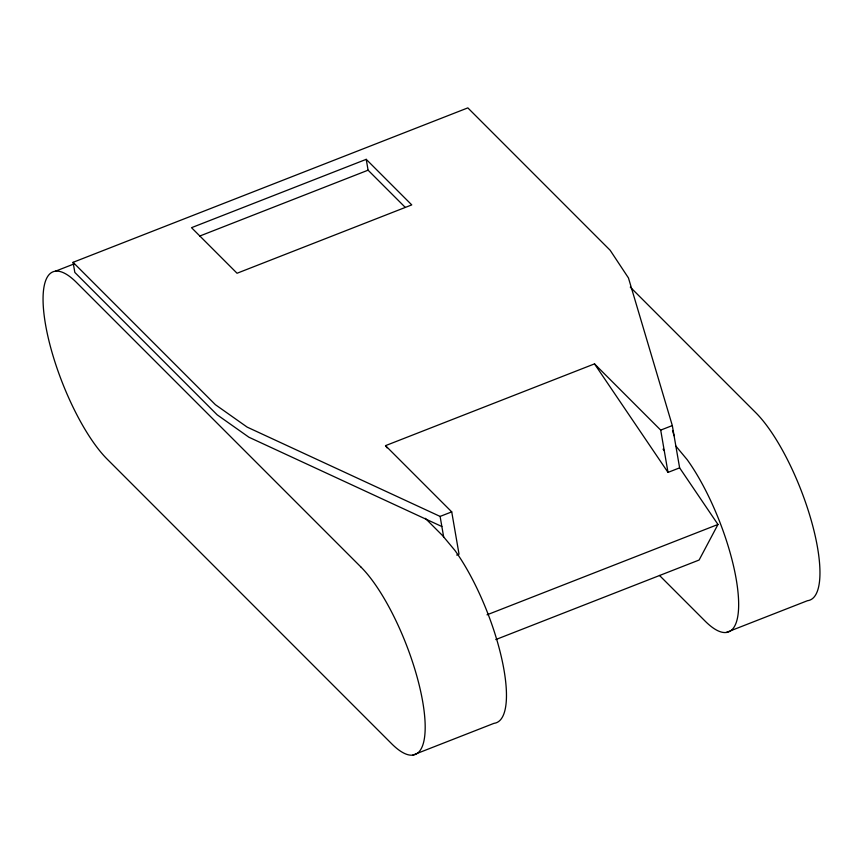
<?xml version="1.0" encoding="UTF-8"?>
<svg xmlns="http://www.w3.org/2000/svg" width="863" height="863" viewBox="0 0 863 863"><rect width="100%" height="100%" fill="white"/><g stroke="black" fill="none" stroke-linecap="round" stroke-linejoin="round"><path stroke-width="1.29" d="M441.856 526.527L248.911 437.228L217.142 414.801L74.833 272.428L73.085 262.32L467.843 107.886L610.141 250.259L628.458 277.951L672.32 425.567L679.623 467.854L717.973 524.467L699.106 560.033L495.761 639.58M55.469 271.198L74.229 263.862M366.225 159.342L191.521 227.681L237.055 273.247L411.759 204.898L366.225 159.342L368.091 170.184L405.092 207.206M199.633 236.095L368.091 170.184M387.023 447.854L385.524 445.642L594.51 363.884L660.702 430.108L668.005 472.395L679.623 467.854M73.085 262.32L215.394 404.693L247.163 427.12L440.108 516.419L451.727 511.878L459.03 554.154L456.7 555.06M660.702 430.108L672.32 425.567M487.023 614.823L717.973 524.467M412.784 755.114L494.057 723.313A106.3 31.802 68.6 0 0 501.619 658.145A106.3 31.802 68.6 0 0 454.963 550.486L442.46 535.491L425.319 518.339M726.258 632.471L807.531 600.68A106.3 31.802 68.6 0 0 811.964 523A106.3 31.802 68.6 0 0 755.934 412.848L630.292 287.142M659.461 575.416L705.147 621.133A106.3 31.802 68.6 0 0 737.8 590.335A106.3 31.802 68.6 0 0 687.164 459.645L675.858 446.085M385.524 445.642L451.727 511.878M663.054 449.181L664.251 450.626M594.51 363.884L668.005 472.395M672.536 430.551L674.057 435.686M440.108 516.419L443.658 536.926M361.187 567.282L76.58 282.546A106.3 31.802 68.6 0 0 45.512 324.456A106.3 31.802 68.6 0 0 107.066 459.03L391.673 743.766A106.3 31.802 68.6 0 0 422.73 701.856A106.3 31.802 68.6 0 0 361.187 567.282"/></g></svg>
